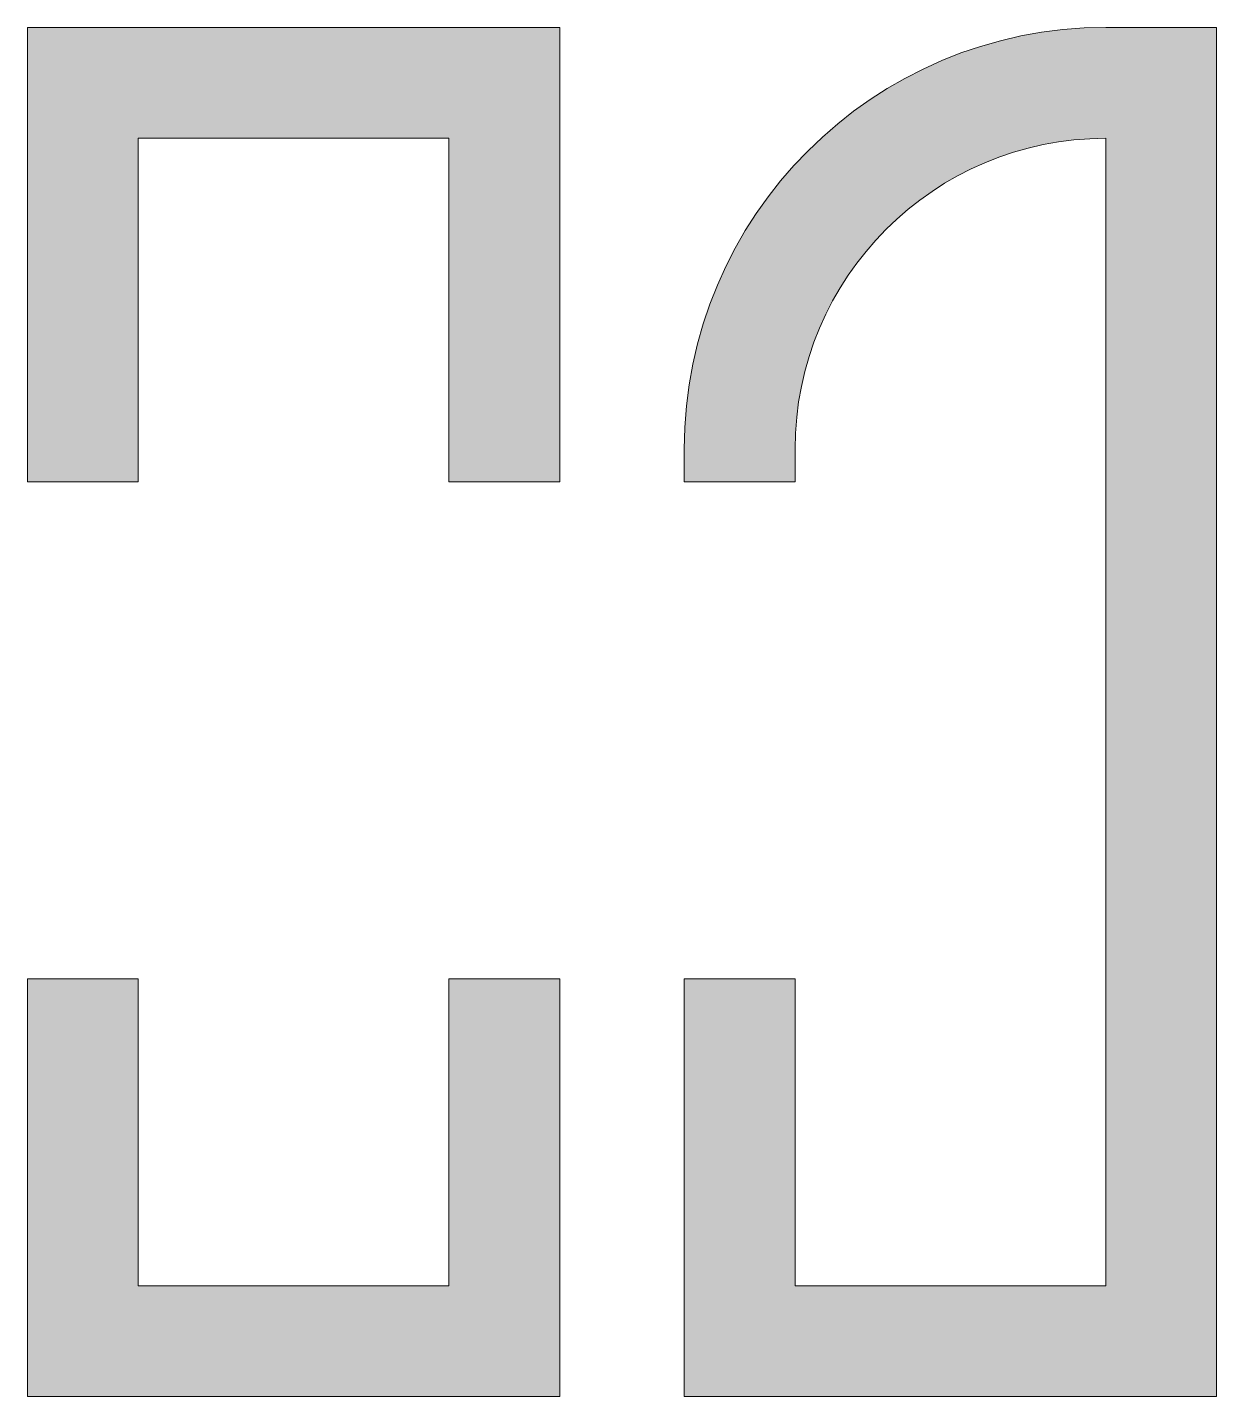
# Model space of a CAD drawing. Header units: inches. Extents: x 1.51 to 3.83, y -3.84 to -1.17.
import ezdxf

# ---------------------------------------------------------------- set-up
doc = ezdxf.new("R2010")
doc.units = ezdxf.units.IN
doc.header["$MEASUREMENT"] = 0
doc.layers.add('Layer 1', color=7, linetype='Continuous')

# ---------------------------------------------------------------- blocks, each defined once
blk = doc.blocks.new('block 3')
at = {"layer": 'Layer 1', "true_color": 0x0054a6}
h = blk.add_hatch(color=154, dxfattribs=at)
h.dxf.hatch_style = 2
h.paths.add_polyline_path([(1.7266, -2.0545), (1.7266, -1.3859), (2.3316, -1.3859), (2.3316, -2.0545), (2.5475, -2.0545), (2.5475, -1.3859), (2.5475, -1.1699), (2.3316, -1.1699), (1.7266, -1.1699), (1.5106, -1.1699), (1.5106, -1.3859), (1.5106, -2.0545)])
h = blk.add_hatch(color=154, dxfattribs=at)
h.dxf.hatch_style = 2
edge = h.paths.add_edge_path()
edge.add_spline(control_points=[(3.6107, -1.1699), (3.158, -1.1699), (2.7897, -1.5382), (2.7897, -1.9909), (2.7897, -1.9909), (2.7897, -2.0545), (2.7897, -2.0545), (2.7897, -2.0545), (3.0057, -2.0545), (3.0057, -2.0545), (3.0057, -2.0545), (3.0057, -1.9909), (3.0057, -1.9909), (3.0057, -1.6568), (3.2766, -1.3859), (3.6107, -1.3859), (3.6107, -1.3859), (3.6107, -3.6201), (3.6107, -3.6201), (3.6107, -3.6201), (3.0057, -3.6201), (3.0057, -3.6201), (3.0057, -3.6201), (3.0057, -3.0225), (3.0057, -3.0225), (3.0057, -3.0225), (2.7897, -3.0225), (2.7897, -3.0225), (2.7897, -3.0225), (2.7897, -3.6201), (2.7897, -3.6201), (2.7897, -3.6201), (2.7897, -3.8361), (2.7897, -3.8361), (2.7897, -3.8361), (3.0057, -3.8361), (3.0057, -3.8361), (3.0057, -3.8361), (3.6107, -3.8361), (3.6107, -3.8361), (3.6107, -3.8361), (3.8267, -3.8361), (3.8267, -3.8361), (3.8267, -3.8361), (3.8267, -3.6201), (3.8267, -3.6201), (3.8267, -3.6201), (3.8267, -1.3859), (3.8267, -1.3859), (3.8267, -1.3859), (3.8267, -1.1699), (3.8267, -1.1699), (3.8267, -1.1699), (3.6107, -1.1699), (3.6107, -1.1699)], knot_values=[0, 0, 0, 0, 1, 1, 1, 2, 2, 2, 3, 3, 3, 4, 4, 4, 5, 5, 5, 6, 6, 6, 7, 7, 7, 8, 8, 8, 9, 9, 9, 10, 10, 10, 11, 11, 11, 12, 12, 12, 13, 13, 13, 14, 14, 14, 15, 15, 15, 16, 16, 16, 17, 17, 17, 18, 18, 18, 18], degree=3, periodic=1)
h = blk.add_hatch(color=154, dxfattribs=at)
h.dxf.hatch_style = 2
h.paths.add_polyline_path([(2.3316, -3.0225), (2.3316, -3.6201), (1.7266, -3.6201), (1.7266, -3.0225), (1.5106, -3.0225), (1.5106, -3.6201), (1.5106, -3.8361), (1.7266, -3.8361), (2.3316, -3.8361), (2.5475, -3.8361), (2.5475, -3.6201), (2.5475, -3.0225)])
at = {"layer": 'Layer 1', "lineweight": 0}
for points in [[(1.7266, -2.0545), (1.7266, -1.3859), (2.3316, -1.3859), (2.3316, -2.0545), (2.5475, -2.0545), (2.5475, -1.3859), (2.5475, -1.1699), (2.3316, -1.1699), (1.7266, -1.1699), (1.5106, -1.1699), (1.5106, -1.3859), (1.5106, -2.0545), (1.7266, -2.0545)], [(2.3316, -3.0225), (2.3316, -3.6201), (1.7266, -3.6201), (1.7266, -3.0225), (1.5106, -3.0225), (1.5106, -3.6201), (1.5106, -3.8361), (1.7266, -3.8361), (2.3316, -3.8361), (2.5475, -3.8361), (2.5475, -3.6201), (2.5475, -3.0225), (2.3316, -3.0225)]]:
    blk.add_lwpolyline(points, dxfattribs=at)
blk.add_open_spline([(3.6107, -1.1699), (3.158, -1.1699), (2.7897, -1.5382), (2.7897, -1.9909), (2.7897, -1.9909), (2.7897, -2.0545), (2.7897, -2.0545), (2.7897, -2.0545), (3.0057, -2.0545), (3.0057, -2.0545), (3.0057, -2.0545), (3.0057, -1.9909), (3.0057, -1.9909), (3.0057, -1.6568), (3.2766, -1.3859), (3.6107, -1.3859), (3.6107, -1.3859), (3.6107, -3.6201), (3.6107, -3.6201), (3.6107, -3.6201), (3.0057, -3.6201), (3.0057, -3.6201), (3.0057, -3.6201), (3.0057, -3.0225), (3.0057, -3.0225), (3.0057, -3.0225), (2.7897, -3.0225), (2.7897, -3.0225), (2.7897, -3.0225), (2.7897, -3.6201), (2.7897, -3.6201), (2.7897, -3.6201), (2.7897, -3.8361), (2.7897, -3.8361), (2.7897, -3.8361), (3.0057, -3.8361), (3.0057, -3.8361), (3.0057, -3.8361), (3.6107, -3.8361), (3.6107, -3.8361), (3.6107, -3.8361), (3.8267, -3.8361), (3.8267, -3.8361), (3.8267, -3.8361), (3.8267, -3.6201), (3.8267, -3.6201), (3.8267, -3.6201), (3.8267, -1.3859), (3.8267, -1.3859), (3.8267, -1.3859), (3.8267, -1.1699), (3.8267, -1.1699), (3.8267, -1.1699), (3.6107, -1.1699), (3.6107, -1.1699)], degree=3, knots=[0, 0, 0, 0, 1, 1, 1, 2, 2, 2, 3, 3, 3, 4, 4, 4, 5, 5, 5, 6, 6, 6, 7, 7, 7, 8, 8, 8, 9, 9, 9, 10, 10, 10, 11, 11, 11, 12, 12, 12, 13, 13, 13, 14, 14, 14, 15, 15, 15, 16, 16, 16, 17, 17, 17, 18, 18, 18, 18], dxfattribs=at)
blk = doc.blocks.new('block 2')
at = {"layer": 'Layer 1'}
blk.add_blockref('block 3', (0, 0), dxfattribs=at)

msp = doc.modelspace()

# ---------------------------------------------------------------- block references
at = {"layer": 'Layer 1'}
msp.add_blockref('block 2', (0, 0), dxfattribs=at)

doc.saveas('drawing.dxf')
